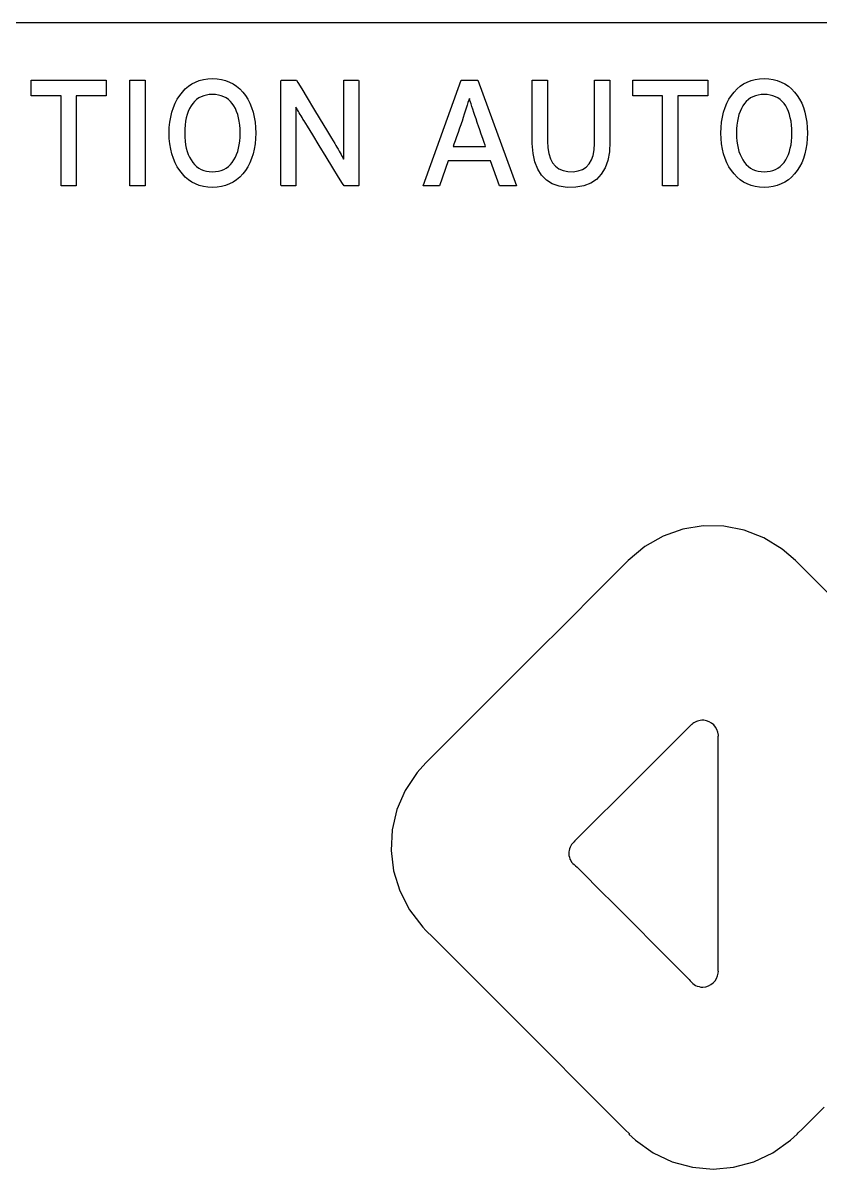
# Model space of a CAD drawing. Extents: x 1 to 47.7, y 0.2 to 35.
# Drawn here: x 9.292 to 10.099, y 12.724 to 13.884 of the extents above; entities that cross this region are included whole.
import ezdxf

# ---------------------------------------------------------------- set-up
doc = ezdxf.new("R2010")
doc.units = 0
doc.header["$MEASUREMENT"] = 0
for name, color, linetype in [('4_1__4U__UP_TO_ONE_IO_BOAR', 7, 'CONTINUOUS'), ('4_2__4U__FRONT_PANEL_W_24_', 7, 'CONTINUOUS'), ('5_1___24__TARGET_LEDS___12', 7, 'CONTINUOUS')]:
    doc.layers.add(name, color=color, linetype=linetype)

msp = doc.modelspace()

# ---------------------------------------------------------------- linework, layer by layer
at = {"layer": '4_1__4U__UP_TO_ONE_IO_BOAR'}
msp.add_lwpolyline([(10.1076, 13.3069), (10.0993, 13.3152), (10.091, 13.3236), (10.0836, 13.331), (10.0779, 13.3367), (10.0748, 13.3397), (10.0745, 13.34), (10.0745, 13.34), (10.0745, 13.34), (10.0745, 13.34), (10.0745, 13.34), (10.0745, 13.34), (10.0745, 13.34), (10.0745, 13.34), (10.0745, 13.34), (10.061, 13.3517), (10.0424, 13.3631), (10.0226, 13.3708), (10.0019, 13.3748), (9.981, 13.3752), (9.9604, 13.3719), (9.9404, 13.3649), (9.9218, 13.3543), (9.9049, 13.34), (9.9049, 13.34), (9.9049, 13.34), (9.9049, 13.34), (9.9049, 13.34), (9.9049, 13.34), (9.9049, 13.34), (9.9049, 13.34), (9.9049, 13.34), (9.9046, 13.3397), (9.8945, 13.3297), (9.8729, 13.308), (9.8434, 13.2785), (9.8095, 13.2446), (9.7749, 13.21), (9.7432, 13.1783), (9.718, 13.1531), (9.7028, 13.138), (9.7001, 13.1352), (9.7001, 13.1352), (9.7001, 13.1352), (9.7001, 13.1352), (9.7001, 13.1352), (9.7001, 13.1352), (9.7001, 13.1352), (9.7001, 13.1352), (9.7001, 13.1352), (9.6911, 13.1254), (9.679, 13.1073), (9.6706, 13.0879), (9.6659, 13.0674), (9.6648, 13.0466), (9.6673, 13.0257), (9.6736, 13.0055), (9.6834, 12.9864), (9.697, 12.9689), (9.7001, 12.9656), (9.7001, 12.9656), (9.7001, 12.9656), (9.7001, 12.9656), (9.7001, 12.9656), (9.7001, 12.9656), (9.7001, 12.9656), (9.7001, 12.9656), (9.7001, 12.9656), (9.7075, 12.9583), (9.7272, 12.9385), (9.7557, 12.91), (9.7893, 12.8765), (9.8243, 12.8415), (9.8571, 12.8086), (9.8841, 12.7816), (9.9017, 12.764), (9.9065, 12.7592), (9.9065, 12.7592), (9.9064, 12.7592), (9.9063, 12.7592), (9.9061, 12.7592), (9.906, 12.7592), (9.9059, 12.7592), (9.9058, 12.7592), (9.9057, 12.7592), (9.9123, 12.7531), (9.9302, 12.7403), (9.9496, 12.7311), (9.97, 12.7257), (9.9909, 12.7238), (10.0118, 12.7257), (10.0322, 12.7311), (10.0516, 12.7403), (10.0695, 12.7531), (10.0761, 12.7592), (10.0761, 12.7592), (10.0761, 12.7592), (10.0761, 12.7592), (10.0761, 12.7592), (10.0761, 12.7592), (10.0761, 12.7592), (10.0761, 12.7592), (10.0761, 12.7592), (10.0772, 12.7604), (10.0813, 12.7644), (10.0876, 12.7707), (10.0952, 12.7784), (10.1034, 12.7865)], dxfattribs=at)
msp.add_lwpolyline([(9.9962, 13.1619), (9.9962, 13.162), (9.9962, 13.162), (9.9962, 13.1621), (9.9963, 13.1621), (9.9963, 13.1622), (9.9963, 13.1622), (9.9963, 13.1622), (9.9963, 13.1623), (9.9963, 13.1633), (9.9958, 13.1662), (9.9949, 13.1689), (9.9935, 13.1714), (9.9917, 13.1736), (9.9895, 13.1754), (9.9871, 13.1768), (9.9844, 13.1778), (9.9815, 13.1783), (9.9794, 13.1783), (9.978, 13.1782), (9.9766, 13.1779), (9.9753, 13.1775), (9.974, 13.177), (9.9728, 13.1764), (9.9716, 13.1757), (9.9705, 13.1749), (9.9695, 13.174), (9.9694, 13.1739), (9.9694, 13.1739), (9.9693, 13.174), (9.9693, 13.174), (9.9693, 13.174), (9.9693, 13.1741), (9.9692, 13.1741), (9.9692, 13.1741), (9.969, 13.1739), (9.9628, 13.1677), (9.9498, 13.1547), (9.9322, 13.1373), (9.9123, 13.1174), (9.892, 13.0972), (9.8737, 13.079), (9.8595, 13.0648), (9.8515, 13.0569), (9.8506, 13.0559), (9.8506, 13.0559), (9.8506, 13.0559), (9.8506, 13.0558), (9.8507, 13.0558), (9.8507, 13.0558), (9.8507, 13.0557), (9.8507, 13.0557), (9.8508, 13.0557), (9.8498, 13.0548), (9.8487, 13.0537), (9.8477, 13.0524), (9.8469, 13.0511), (9.8461, 13.0497), (9.8456, 13.0482), (9.8452, 13.0466), (9.8449, 13.045), (9.8449, 13.0433), (9.845, 13.0414), (9.8454, 13.0396), (9.846, 13.0378), (9.8468, 13.0362), (9.8477, 13.0347), (9.8489, 13.0333), (9.8501, 13.0321), (9.8515, 13.0309), (9.8533, 13.0294), (9.861, 13.0217), (9.8747, 13.008), (9.8924, 12.9903), (9.912, 12.9707), (9.9313, 12.9514), (9.9483, 12.9345), (9.9608, 12.9219), (9.9668, 12.9159), (9.9678, 12.9145), (9.969, 12.9131), (9.9703, 12.9119), (9.9717, 12.9108), (9.9733, 12.9099), (9.9749, 12.9091), (9.9767, 12.9086), (9.9785, 12.9082), (9.9805, 12.9081), (9.9835, 12.9084), (9.9863, 12.9093), (9.9888, 12.9106), (9.9911, 12.9123), (9.993, 12.9144), (9.9945, 12.9167), (9.9956, 12.9194), (9.9962, 12.9223), (9.9963, 12.9241), (9.9963, 12.9242), (9.9963, 12.9242), (9.9963, 12.9243), (9.9963, 12.9243), (9.9962, 12.9244), (9.9962, 12.9244), (9.9962, 12.9245), (9.9962, 12.9245), (9.9962, 12.9288), (9.9962, 12.948), (9.9962, 12.9787), (9.9962, 13.0166), (9.9962, 13.0574), (9.9962, 13.0966), (9.9962, 13.13), (9.9962, 13.1532)], close=True, dxfattribs=at)
at = {"layer": '4_2__4U__FRONT_PANEL_W_24_'}
for points in [[(11.4131, 13.8845), (8.2889, 13.8845)], [(9.346, 13.8107), (9.346, 13.7195), (9.3305, 13.7195), (9.3305, 13.8107), (9.3003, 13.8107), (9.3003, 13.8264), (9.3763, 13.8264), (9.3763, 13.8107), (9.346, 13.8107)], [(9.4003, 13.7195), (9.4003, 13.8264), (9.4158, 13.8264), (9.4158, 13.7195), (9.4003, 13.7195)], [(9.7745, 13.7195), (9.7656, 13.7448), (9.7228, 13.7448), (9.7139, 13.7195), (9.6972, 13.7195), (9.7357, 13.8264), (9.7527, 13.8264), (9.7917, 13.7195), (9.7745, 13.7195)], [(9.9553, 13.8107), (9.9553, 13.7195), (9.9398, 13.7195), (9.9398, 13.8107), (9.9096, 13.8107), (9.9096, 13.8264), (9.9855, 13.8264), (9.9855, 13.8107), (9.9553, 13.8107)]]:
    msp.add_lwpolyline(points, dxfattribs=at)
for points in [[(9.5278, 13.773), (9.5276, 13.7673), (9.5271, 13.7619), (9.5262, 13.7567), (9.5251, 13.7518), (9.5236, 13.7473), (9.5219, 13.7429), (9.5198, 13.7389), (9.5174, 13.7351), (9.5146, 13.7316), (9.5116, 13.7284), (9.5084, 13.7257), (9.5049, 13.7233), (9.5011, 13.7214), (9.4972, 13.7199), (9.493, 13.7188), (9.4885, 13.7181), (9.4838, 13.7178), (9.4792, 13.7181), (9.4748, 13.7188), (9.4706, 13.7199), (9.4667, 13.7214), (9.463, 13.7233), (9.4596, 13.7257), (9.4564, 13.7284), (9.4534, 13.7316), (9.4507, 13.7351), (9.4482, 13.7389), (9.4461, 13.7429), (9.4443, 13.7473), (9.4428, 13.7518), (9.4416, 13.7567), (9.4408, 13.7619), (9.4402, 13.7673), (9.44, 13.773), (9.4402, 13.7787), (9.4408, 13.7841), (9.4416, 13.7892), (9.4428, 13.7941), (9.4443, 13.7987), (9.4461, 13.8031), (9.4482, 13.8072), (9.4507, 13.811), (9.4534, 13.8145), (9.4564, 13.8176), (9.4596, 13.8203), (9.463, 13.8227), (9.4667, 13.8246), (9.4706, 13.8261), (9.4748, 13.8271), (9.4792, 13.8278), (9.4838, 13.8281), (9.4885, 13.8278), (9.493, 13.8271), (9.4972, 13.8261), (9.5011, 13.8246), (9.5049, 13.8227), (9.5084, 13.8203), (9.5116, 13.8176), (9.5146, 13.8145), (9.5174, 13.811), (9.5198, 13.8072), (9.5219, 13.8031), (9.5236, 13.7987), (9.5251, 13.7941), (9.5262, 13.7892), (9.5271, 13.7841), (9.5276, 13.7787)], [(9.6172, 13.7195), (9.6157, 13.7219), (9.6117, 13.7284), (9.6059, 13.7378), (9.5991, 13.7489), (9.592, 13.7604), (9.5854, 13.7711), (9.5801, 13.7798), (9.5767, 13.7852), (9.5756, 13.787), (9.5746, 13.7887), (9.5737, 13.7903), (9.5727, 13.7919), (9.5718, 13.7934), (9.5709, 13.7949), (9.5701, 13.7964), (9.5693, 13.7977), (9.5685, 13.7991), (9.5682, 13.7982), (9.5682, 13.7957), (9.5682, 13.793), (9.5682, 13.7903), (9.5682, 13.7874), (9.5682, 13.7845), (9.5683, 13.7816), (9.5683, 13.7785), (9.5683, 13.7754), (9.5683, 13.7734), (9.5683, 13.7684), (9.5683, 13.7609), (9.5683, 13.7519), (9.5683, 13.7424), (9.5683, 13.7334), (9.5683, 13.726), (9.5683, 13.721), (9.5683, 13.7195), (9.5676, 13.7195), (9.566, 13.7195), (9.5639, 13.7195), (9.5614, 13.7195), (9.5588, 13.7195), (9.5564, 13.7195), (9.5546, 13.7195), (9.5535, 13.7195), (9.5533, 13.7202), (9.5533, 13.7272), (9.5533, 13.7398), (9.5533, 13.7561), (9.5533, 13.7742), (9.5533, 13.7922), (9.5533, 13.8082), (9.5533, 13.8201), (9.5533, 13.826), (9.5536, 13.8264), (9.5549, 13.8264), (9.5569, 13.8264), (9.5594, 13.8264), (9.5622, 13.8264), (9.5648, 13.8264), (9.567, 13.8264), (9.5685, 13.8264), (9.5691, 13.8264), (9.5705, 13.824), (9.5744, 13.8176), (9.5799, 13.8085), (9.5864, 13.7978), (9.5931, 13.7866), (9.5994, 13.7762), (9.6045, 13.7677), (9.6077, 13.7624), (9.6088, 13.7605), (9.61, 13.7586), (9.6111, 13.7566), (9.6121, 13.7548), (9.6131, 13.753), (9.6141, 13.7513), (9.615, 13.7497), (9.6159, 13.7481), (9.6167, 13.7466), (9.617, 13.7475), (9.617, 13.7501), (9.617, 13.7528), (9.617, 13.7556), (9.6169, 13.7585), (9.6169, 13.7615), (9.6169, 13.7645), (9.6169, 13.7676), (9.6169, 13.7707), (9.6169, 13.7727), (9.6169, 13.7777), (9.6169, 13.7851), (9.6169, 13.7941), (9.6169, 13.8035), (9.6169, 13.8125), (9.6169, 13.8199), (9.6169, 13.8249), (9.6169, 13.8264), (9.6176, 13.8264), (9.6192, 13.8264), (9.6214, 13.8264), (9.6239, 13.8264), (9.6265, 13.8264), (9.6288, 13.8264), (9.6307, 13.8264), (9.6318, 13.8264), (9.632, 13.8256), (9.632, 13.8187), (9.632, 13.8061), (9.632, 13.7898), (9.632, 13.7716), (9.632, 13.7536), (9.632, 13.7377), (9.632, 13.7258), (9.632, 13.7198), (9.6317, 13.7195), (9.6305, 13.7195), (9.6286, 13.7195), (9.6262, 13.7195), (9.6237, 13.7195), (9.6212, 13.7195), (9.6192, 13.7195), (9.6177, 13.7195)], [(9.8865, 13.764), (9.8859, 13.754), (9.8842, 13.7452), (9.8815, 13.7376), (9.8777, 13.7313), (9.8729, 13.7261), (9.867, 13.7222), (9.86, 13.7195), (9.852, 13.7181), (9.8432, 13.7179), (9.8351, 13.7192), (9.8281, 13.7217), (9.8221, 13.7254), (9.8172, 13.7303), (9.8133, 13.7365), (9.8104, 13.7438), (9.8086, 13.7524), (9.8078, 13.7623), (9.8078, 13.7659), (9.8078, 13.7714), (9.8078, 13.7798), (9.8078, 13.79), (9.8078, 13.8008), (9.8078, 13.8109), (9.8078, 13.8194), (9.8078, 13.8249), (9.8078, 13.8264), (9.8086, 13.8264), (9.8103, 13.8264), (9.8126, 13.8264), (9.8153, 13.8264), (9.818, 13.8264), (9.8204, 13.8264), (9.8222, 13.8264), (9.8232, 13.8264), (9.8233, 13.8255), (9.8233, 13.8208), (9.8233, 13.8129), (9.8233, 13.803), (9.8233, 13.7924), (9.8233, 13.782), (9.8233, 13.7732), (9.8233, 13.7671), (9.8233, 13.7648), (9.8236, 13.758), (9.8246, 13.7521), (9.8262, 13.747), (9.8284, 13.7427), (9.8313, 13.7393), (9.8348, 13.7367), (9.839, 13.7349), (9.8438, 13.7339), (9.8492, 13.7338), (9.8542, 13.7346), (9.8586, 13.7361), (9.8623, 13.7385), (9.8653, 13.7417), (9.8677, 13.7457), (9.8695, 13.7504), (9.8706, 13.756), (9.871, 13.7624), (9.871, 13.7653), (9.871, 13.7708), (9.871, 13.7793), (9.871, 13.7896), (9.871, 13.8005), (9.871, 13.8108), (9.871, 13.8193), (9.871, 13.8248), (9.871, 13.8264), (9.8718, 13.8264), (9.8735, 13.8264), (9.8758, 13.8264), (9.8785, 13.8264), (9.8811, 13.8264), (9.8835, 13.8264), (9.8854, 13.8264), (9.8864, 13.8264), (9.8865, 13.8255), (9.8865, 13.8207), (9.8865, 13.8127), (9.8865, 13.8027), (9.8865, 13.7919), (9.8865, 13.7815), (9.8865, 13.7726), (9.8865, 13.7664)], [(10.0866, 13.773), (10.0864, 13.7673), (10.0859, 13.7619), (10.085, 13.7567), (10.0839, 13.7518), (10.0824, 13.7473), (10.0807, 13.7429), (10.0786, 13.7389), (10.0762, 13.7351), (10.0734, 13.7316), (10.0704, 13.7284), (10.0672, 13.7257), (10.0637, 13.7233), (10.06, 13.7214), (10.056, 13.7199), (10.0518, 13.7188), (10.0473, 13.7181), (10.0426, 13.7178), (10.038, 13.7181), (10.0336, 13.7188), (10.0294, 13.7199), (10.0255, 13.7214), (10.0218, 13.7233), (10.0184, 13.7257), (10.0152, 13.7284), (10.0122, 13.7316), (10.0095, 13.7351), (10.007, 13.7389), (10.0049, 13.7429), (10.0031, 13.7473), (10.0016, 13.7518), (10.0004, 13.7567), (9.9996, 13.7619), (9.999, 13.7673), (9.9989, 13.773), (9.999, 13.7787), (9.9996, 13.7841), (10.0004, 13.7892), (10.0016, 13.7941), (10.0031, 13.7987), (10.0049, 13.8031), (10.007, 13.8072), (10.0095, 13.811), (10.0122, 13.8145), (10.0152, 13.8176), (10.0184, 13.8203), (10.0218, 13.8227), (10.0255, 13.8246), (10.0294, 13.8261), (10.0336, 13.8271), (10.038, 13.8278), (10.0426, 13.8281), (10.0473, 13.8278), (10.0518, 13.8271), (10.056, 13.8261), (10.06, 13.8246), (10.0637, 13.8227), (10.0672, 13.8203), (10.0704, 13.8176), (10.0734, 13.8145), (10.0762, 13.811), (10.0786, 13.8072), (10.0807, 13.8031), (10.0824, 13.7987), (10.0839, 13.7941), (10.085, 13.7892), (10.0859, 13.7841), (10.0864, 13.7787)], [(9.5119, 13.773), (9.5119, 13.7772), (9.5116, 13.7811), (9.5111, 13.7849), (9.5104, 13.7885), (9.5095, 13.7918), (9.5084, 13.7949), (9.5071, 13.7978), (9.5057, 13.8005), (9.504, 13.8029), (9.5021, 13.805), (9.5001, 13.8069), (9.4978, 13.8085), (9.4954, 13.8098), (9.4928, 13.8108), (9.49, 13.8115), (9.487, 13.812), (9.4838, 13.8121), (9.4807, 13.812), (9.4778, 13.8115), (9.475, 13.8108), (9.4725, 13.8098), (9.4701, 13.8085), (9.4678, 13.8069), (9.4658, 13.805), (9.4639, 13.8029), (9.4622, 13.8005), (9.4607, 13.7978), (9.4594, 13.7949), (9.4583, 13.7918), (9.4574, 13.7885), (9.4567, 13.7849), (9.4562, 13.7811), (9.4559, 13.7772), (9.4558, 13.773), (9.4559, 13.7688), (9.4562, 13.7649), (9.4567, 13.7612), (9.4574, 13.7576), (9.4583, 13.7543), (9.4594, 13.7513), (9.4607, 13.7484), (9.4622, 13.7457), (9.4639, 13.7433), (9.4658, 13.741), (9.4678, 13.7391), (9.4701, 13.7374), (9.4725, 13.7361), (9.475, 13.7351), (9.4778, 13.7343), (9.4807, 13.7339), (9.4838, 13.7337), (9.487, 13.7339), (9.49, 13.7343), (9.4928, 13.7351), (9.4954, 13.7361), (9.4978, 13.7374), (9.5001, 13.7391), (9.5021, 13.741), (9.504, 13.7433), (9.5057, 13.7457), (9.5071, 13.7484), (9.5084, 13.7513), (9.5095, 13.7543), (9.5104, 13.7576), (9.5111, 13.7612), (9.5116, 13.7649), (9.5119, 13.7688)], [(10.0708, 13.773), (10.0707, 13.7772), (10.0704, 13.7811), (10.0699, 13.7849), (10.0692, 13.7885), (10.0683, 13.7918), (10.0672, 13.7949), (10.066, 13.7978), (10.0645, 13.8005), (10.0628, 13.8029), (10.0609, 13.805), (10.0589, 13.8069), (10.0566, 13.8085), (10.0542, 13.8098), (10.0516, 13.8108), (10.0488, 13.8115), (10.0458, 13.812), (10.0426, 13.8121), (10.0395, 13.812), (10.0366, 13.8115), (10.0338, 13.8108), (10.0313, 13.8098), (10.0289, 13.8085), (10.0267, 13.8069), (10.0246, 13.805), (10.0227, 13.8029), (10.0211, 13.8005), (10.0196, 13.7978), (10.0183, 13.7949), (10.0172, 13.7918), (10.0163, 13.7885), (10.0156, 13.7849), (10.0151, 13.7811), (10.0148, 13.7772), (10.0147, 13.773), (10.0148, 13.7688), (10.0151, 13.7649), (10.0156, 13.7612), (10.0163, 13.7576), (10.0172, 13.7543), (10.0183, 13.7513), (10.0196, 13.7484), (10.0211, 13.7457), (10.0227, 13.7433), (10.0246, 13.741), (10.0267, 13.7391), (10.0289, 13.7374), (10.0313, 13.7361), (10.0338, 13.7351), (10.0366, 13.7343), (10.0395, 13.7339), (10.0426, 13.7337), (10.0458, 13.7339), (10.0488, 13.7343), (10.0516, 13.7351), (10.0542, 13.7361), (10.0566, 13.7374), (10.0589, 13.7391), (10.0609, 13.741), (10.0628, 13.7433), (10.0645, 13.7457), (10.066, 13.7484), (10.0672, 13.7513), (10.0683, 13.7543), (10.0692, 13.7576), (10.0699, 13.7612), (10.0704, 13.7649), (10.0707, 13.7688)], [(9.7521, 13.7838), (9.7509, 13.7873), (9.7498, 13.7907), (9.7487, 13.7939), (9.7477, 13.797), (9.7467, 13.7999), (9.7458, 13.8027), (9.745, 13.8054), (9.7442, 13.8079), (9.7435, 13.8064), (9.7427, 13.8039), (9.7419, 13.8011), (9.741, 13.7982), (9.74, 13.7952), (9.739, 13.792), (9.7379, 13.7886), (9.7367, 13.7851), (9.7361, 13.7833), (9.7353, 13.7812), (9.7342, 13.7778), (9.7327, 13.7736), (9.7312, 13.7692), (9.7297, 13.765), (9.7285, 13.7616), (9.7278, 13.7595), (9.7279, 13.7592), (9.7302, 13.7592), (9.7345, 13.7592), (9.74, 13.7592), (9.746, 13.7592), (9.7517, 13.7592), (9.7566, 13.7592), (9.7598, 13.7592), (9.7606, 13.7592), (9.7602, 13.7606), (9.7591, 13.7635), (9.7578, 13.7675), (9.7562, 13.7719), (9.7547, 13.7763), (9.7534, 13.7801), (9.7524, 13.7828)]]:
    msp.add_lwpolyline(points, close=True, dxfattribs=at)
at = {"layer": '5_1___24__TARGET_LEDS___12'}
for points in [[(11.4131, 13.8845), (8.2889, 13.8845)], [(9.346, 13.8107), (9.346, 13.7195), (9.3305, 13.7195), (9.3305, 13.8107), (9.3003, 13.8107), (9.3003, 13.8264), (9.3763, 13.8264), (9.3763, 13.8107), (9.346, 13.8107)], [(9.4003, 13.7195), (9.4003, 13.8264), (9.4158, 13.8264), (9.4158, 13.7195), (9.4003, 13.7195)], [(9.7745, 13.7195), (9.7656, 13.7448), (9.7228, 13.7448), (9.7139, 13.7195), (9.6972, 13.7195), (9.7357, 13.8264), (9.7527, 13.8264), (9.7917, 13.7195), (9.7745, 13.7195)], [(9.9553, 13.8107), (9.9553, 13.7195), (9.9398, 13.7195), (9.9398, 13.8107), (9.9096, 13.8107), (9.9096, 13.8264), (9.9855, 13.8264), (9.9855, 13.8107), (9.9553, 13.8107)]]:
    msp.add_lwpolyline(points, dxfattribs=at)
for points in [[(9.5278, 13.773), (9.5276, 13.7673), (9.5271, 13.7619), (9.5262, 13.7567), (9.5251, 13.7518), (9.5236, 13.7473), (9.5219, 13.7429), (9.5198, 13.7389), (9.5174, 13.7351), (9.5146, 13.7316), (9.5116, 13.7284), (9.5084, 13.7257), (9.5049, 13.7233), (9.5011, 13.7214), (9.4972, 13.7199), (9.493, 13.7188), (9.4885, 13.7181), (9.4838, 13.7178), (9.4792, 13.7181), (9.4748, 13.7188), (9.4706, 13.7199), (9.4667, 13.7214), (9.463, 13.7233), (9.4596, 13.7257), (9.4564, 13.7284), (9.4534, 13.7316), (9.4507, 13.7351), (9.4482, 13.7389), (9.4461, 13.7429), (9.4443, 13.7473), (9.4428, 13.7518), (9.4416, 13.7567), (9.4408, 13.7619), (9.4402, 13.7673), (9.44, 13.773), (9.4402, 13.7787), (9.4408, 13.7841), (9.4416, 13.7892), (9.4428, 13.7941), (9.4443, 13.7987), (9.4461, 13.8031), (9.4482, 13.8072), (9.4507, 13.811), (9.4534, 13.8145), (9.4564, 13.8176), (9.4596, 13.8203), (9.463, 13.8227), (9.4667, 13.8246), (9.4706, 13.8261), (9.4748, 13.8271), (9.4792, 13.8278), (9.4838, 13.8281), (9.4885, 13.8278), (9.493, 13.8271), (9.4972, 13.8261), (9.5011, 13.8246), (9.5049, 13.8227), (9.5084, 13.8203), (9.5116, 13.8176), (9.5146, 13.8145), (9.5174, 13.811), (9.5198, 13.8072), (9.5219, 13.8031), (9.5236, 13.7987), (9.5251, 13.7941), (9.5262, 13.7892), (9.5271, 13.7841), (9.5276, 13.7787)], [(9.6172, 13.7195), (9.6157, 13.7219), (9.6117, 13.7284), (9.6059, 13.7378), (9.5991, 13.7489), (9.592, 13.7604), (9.5854, 13.7711), (9.5801, 13.7798), (9.5767, 13.7852), (9.5756, 13.787), (9.5746, 13.7887), (9.5737, 13.7903), (9.5727, 13.7919), (9.5718, 13.7934), (9.5709, 13.7949), (9.5701, 13.7964), (9.5693, 13.7977), (9.5685, 13.7991), (9.5682, 13.7982), (9.5682, 13.7957), (9.5682, 13.793), (9.5682, 13.7903), (9.5682, 13.7874), (9.5682, 13.7845), (9.5683, 13.7816), (9.5683, 13.7785), (9.5683, 13.7754), (9.5683, 13.7734), (9.5683, 13.7684), (9.5683, 13.7609), (9.5683, 13.7519), (9.5683, 13.7424), (9.5683, 13.7334), (9.5683, 13.726), (9.5683, 13.721), (9.5683, 13.7195), (9.5676, 13.7195), (9.566, 13.7195), (9.5639, 13.7195), (9.5614, 13.7195), (9.5588, 13.7195), (9.5564, 13.7195), (9.5546, 13.7195), (9.5535, 13.7195), (9.5533, 13.7202), (9.5533, 13.7272), (9.5533, 13.7398), (9.5533, 13.7561), (9.5533, 13.7742), (9.5533, 13.7922), (9.5533, 13.8082), (9.5533, 13.8201), (9.5533, 13.826), (9.5536, 13.8264), (9.5549, 13.8264), (9.5569, 13.8264), (9.5594, 13.8264), (9.5622, 13.8264), (9.5648, 13.8264), (9.567, 13.8264), (9.5685, 13.8264), (9.5691, 13.8264), (9.5705, 13.824), (9.5744, 13.8176), (9.5799, 13.8085), (9.5864, 13.7978), (9.5931, 13.7866), (9.5994, 13.7762), (9.6045, 13.7677), (9.6077, 13.7624), (9.6088, 13.7605), (9.61, 13.7586), (9.6111, 13.7566), (9.6121, 13.7548), (9.6131, 13.753), (9.6141, 13.7513), (9.615, 13.7497), (9.6159, 13.7481), (9.6167, 13.7466), (9.617, 13.7475), (9.617, 13.7501), (9.617, 13.7528), (9.617, 13.7556), (9.6169, 13.7585), (9.6169, 13.7615), (9.6169, 13.7645), (9.6169, 13.7676), (9.6169, 13.7707), (9.6169, 13.7727), (9.6169, 13.7777), (9.6169, 13.7851), (9.6169, 13.7941), (9.6169, 13.8035), (9.6169, 13.8125), (9.6169, 13.8199), (9.6169, 13.8249), (9.6169, 13.8264), (9.6176, 13.8264), (9.6192, 13.8264), (9.6214, 13.8264), (9.6239, 13.8264), (9.6265, 13.8264), (9.6288, 13.8264), (9.6307, 13.8264), (9.6318, 13.8264), (9.632, 13.8256), (9.632, 13.8187), (9.632, 13.8061), (9.632, 13.7898), (9.632, 13.7716), (9.632, 13.7536), (9.632, 13.7377), (9.632, 13.7258), (9.632, 13.7198), (9.6317, 13.7195), (9.6305, 13.7195), (9.6286, 13.7195), (9.6262, 13.7195), (9.6237, 13.7195), (9.6212, 13.7195), (9.6192, 13.7195), (9.6177, 13.7195)], [(9.8865, 13.764), (9.8859, 13.754), (9.8842, 13.7452), (9.8815, 13.7376), (9.8777, 13.7313), (9.8729, 13.7261), (9.867, 13.7222), (9.86, 13.7195), (9.852, 13.7181), (9.8432, 13.7179), (9.8351, 13.7192), (9.8281, 13.7217), (9.8221, 13.7254), (9.8172, 13.7303), (9.8133, 13.7365), (9.8104, 13.7438), (9.8086, 13.7524), (9.8078, 13.7623), (9.8078, 13.7659), (9.8078, 13.7714), (9.8078, 13.7798), (9.8078, 13.79), (9.8078, 13.8008), (9.8078, 13.8109), (9.8078, 13.8194), (9.8078, 13.8249), (9.8078, 13.8264), (9.8086, 13.8264), (9.8103, 13.8264), (9.8126, 13.8264), (9.8153, 13.8264), (9.818, 13.8264), (9.8204, 13.8264), (9.8222, 13.8264), (9.8232, 13.8264), (9.8233, 13.8255), (9.8233, 13.8208), (9.8233, 13.8129), (9.8233, 13.803), (9.8233, 13.7924), (9.8233, 13.782), (9.8233, 13.7732), (9.8233, 13.7671), (9.8233, 13.7648), (9.8236, 13.758), (9.8246, 13.7521), (9.8262, 13.747), (9.8284, 13.7427), (9.8313, 13.7393), (9.8348, 13.7367), (9.839, 13.7349), (9.8438, 13.7339), (9.8492, 13.7338), (9.8542, 13.7346), (9.8586, 13.7361), (9.8623, 13.7385), (9.8653, 13.7417), (9.8677, 13.7457), (9.8695, 13.7504), (9.8706, 13.756), (9.871, 13.7624), (9.871, 13.7653), (9.871, 13.7708), (9.871, 13.7793), (9.871, 13.7896), (9.871, 13.8005), (9.871, 13.8108), (9.871, 13.8193), (9.871, 13.8248), (9.871, 13.8264), (9.8718, 13.8264), (9.8735, 13.8264), (9.8758, 13.8264), (9.8785, 13.8264), (9.8811, 13.8264), (9.8835, 13.8264), (9.8854, 13.8264), (9.8864, 13.8264), (9.8865, 13.8255), (9.8865, 13.8207), (9.8865, 13.8127), (9.8865, 13.8027), (9.8865, 13.7919), (9.8865, 13.7815), (9.8865, 13.7726), (9.8865, 13.7664)], [(10.0866, 13.773), (10.0864, 13.7673), (10.0859, 13.7619), (10.085, 13.7567), (10.0839, 13.7518), (10.0824, 13.7473), (10.0807, 13.7429), (10.0786, 13.7389), (10.0762, 13.7351), (10.0734, 13.7316), (10.0704, 13.7284), (10.0672, 13.7257), (10.0637, 13.7233), (10.06, 13.7214), (10.056, 13.7199), (10.0518, 13.7188), (10.0473, 13.7181), (10.0426, 13.7178), (10.038, 13.7181), (10.0336, 13.7188), (10.0294, 13.7199), (10.0255, 13.7214), (10.0218, 13.7233), (10.0184, 13.7257), (10.0152, 13.7284), (10.0122, 13.7316), (10.0095, 13.7351), (10.007, 13.7389), (10.0049, 13.7429), (10.0031, 13.7473), (10.0016, 13.7518), (10.0004, 13.7567), (9.9996, 13.7619), (9.999, 13.7673), (9.9989, 13.773), (9.999, 13.7787), (9.9996, 13.7841), (10.0004, 13.7892), (10.0016, 13.7941), (10.0031, 13.7987), (10.0049, 13.8031), (10.007, 13.8072), (10.0095, 13.811), (10.0122, 13.8145), (10.0152, 13.8176), (10.0184, 13.8203), (10.0218, 13.8227), (10.0255, 13.8246), (10.0294, 13.8261), (10.0336, 13.8271), (10.038, 13.8278), (10.0426, 13.8281), (10.0473, 13.8278), (10.0518, 13.8271), (10.056, 13.8261), (10.06, 13.8246), (10.0637, 13.8227), (10.0672, 13.8203), (10.0704, 13.8176), (10.0734, 13.8145), (10.0762, 13.811), (10.0786, 13.8072), (10.0807, 13.8031), (10.0824, 13.7987), (10.0839, 13.7941), (10.085, 13.7892), (10.0859, 13.7841), (10.0864, 13.7787)], [(9.5119, 13.773), (9.5119, 13.7772), (9.5116, 13.7811), (9.5111, 13.7849), (9.5104, 13.7885), (9.5095, 13.7918), (9.5084, 13.7949), (9.5071, 13.7978), (9.5057, 13.8005), (9.504, 13.8029), (9.5021, 13.805), (9.5001, 13.8069), (9.4978, 13.8085), (9.4954, 13.8098), (9.4928, 13.8108), (9.49, 13.8115), (9.487, 13.812), (9.4838, 13.8121), (9.4807, 13.812), (9.4778, 13.8115), (9.475, 13.8108), (9.4725, 13.8098), (9.4701, 13.8085), (9.4678, 13.8069), (9.4658, 13.805), (9.4639, 13.8029), (9.4622, 13.8005), (9.4607, 13.7978), (9.4594, 13.7949), (9.4583, 13.7918), (9.4574, 13.7885), (9.4567, 13.7849), (9.4562, 13.7811), (9.4559, 13.7772), (9.4558, 13.773), (9.4559, 13.7688), (9.4562, 13.7649), (9.4567, 13.7612), (9.4574, 13.7576), (9.4583, 13.7543), (9.4594, 13.7513), (9.4607, 13.7484), (9.4622, 13.7457), (9.4639, 13.7433), (9.4658, 13.741), (9.4678, 13.7391), (9.4701, 13.7374), (9.4725, 13.7361), (9.475, 13.7351), (9.4778, 13.7343), (9.4807, 13.7339), (9.4838, 13.7337), (9.487, 13.7339), (9.49, 13.7343), (9.4928, 13.7351), (9.4954, 13.7361), (9.4978, 13.7374), (9.5001, 13.7391), (9.5021, 13.741), (9.504, 13.7433), (9.5057, 13.7457), (9.5071, 13.7484), (9.5084, 13.7513), (9.5095, 13.7543), (9.5104, 13.7576), (9.5111, 13.7612), (9.5116, 13.7649), (9.5119, 13.7688)], [(10.0708, 13.773), (10.0707, 13.7772), (10.0704, 13.7811), (10.0699, 13.7849), (10.0692, 13.7885), (10.0683, 13.7918), (10.0672, 13.7949), (10.066, 13.7978), (10.0645, 13.8005), (10.0628, 13.8029), (10.0609, 13.805), (10.0589, 13.8069), (10.0566, 13.8085), (10.0542, 13.8098), (10.0516, 13.8108), (10.0488, 13.8115), (10.0458, 13.812), (10.0426, 13.8121), (10.0395, 13.812), (10.0366, 13.8115), (10.0338, 13.8108), (10.0313, 13.8098), (10.0289, 13.8085), (10.0267, 13.8069), (10.0246, 13.805), (10.0227, 13.8029), (10.0211, 13.8005), (10.0196, 13.7978), (10.0183, 13.7949), (10.0172, 13.7918), (10.0163, 13.7885), (10.0156, 13.7849), (10.0151, 13.7811), (10.0148, 13.7772), (10.0147, 13.773), (10.0148, 13.7688), (10.0151, 13.7649), (10.0156, 13.7612), (10.0163, 13.7576), (10.0172, 13.7543), (10.0183, 13.7513), (10.0196, 13.7484), (10.0211, 13.7457), (10.0227, 13.7433), (10.0246, 13.741), (10.0267, 13.7391), (10.0289, 13.7374), (10.0313, 13.7361), (10.0338, 13.7351), (10.0366, 13.7343), (10.0395, 13.7339), (10.0426, 13.7337), (10.0458, 13.7339), (10.0488, 13.7343), (10.0516, 13.7351), (10.0542, 13.7361), (10.0566, 13.7374), (10.0589, 13.7391), (10.0609, 13.741), (10.0628, 13.7433), (10.0645, 13.7457), (10.066, 13.7484), (10.0672, 13.7513), (10.0683, 13.7543), (10.0692, 13.7576), (10.0699, 13.7612), (10.0704, 13.7649), (10.0707, 13.7688)], [(9.7521, 13.7838), (9.7509, 13.7873), (9.7498, 13.7907), (9.7487, 13.7939), (9.7477, 13.797), (9.7467, 13.7999), (9.7458, 13.8027), (9.745, 13.8054), (9.7442, 13.8079), (9.7435, 13.8064), (9.7427, 13.8039), (9.7419, 13.8011), (9.741, 13.7982), (9.74, 13.7952), (9.739, 13.792), (9.7379, 13.7886), (9.7367, 13.7851), (9.7361, 13.7833), (9.7353, 13.7812), (9.7342, 13.7778), (9.7327, 13.7736), (9.7312, 13.7692), (9.7297, 13.765), (9.7285, 13.7616), (9.7278, 13.7595), (9.7279, 13.7592), (9.7302, 13.7592), (9.7345, 13.7592), (9.74, 13.7592), (9.746, 13.7592), (9.7517, 13.7592), (9.7566, 13.7592), (9.7598, 13.7592), (9.7606, 13.7592), (9.7602, 13.7606), (9.7591, 13.7635), (9.7578, 13.7675), (9.7562, 13.7719), (9.7547, 13.7763), (9.7534, 13.7801), (9.7524, 13.7828)]]:
    msp.add_lwpolyline(points, close=True, dxfattribs=at)

doc.saveas('drawing.dxf')
